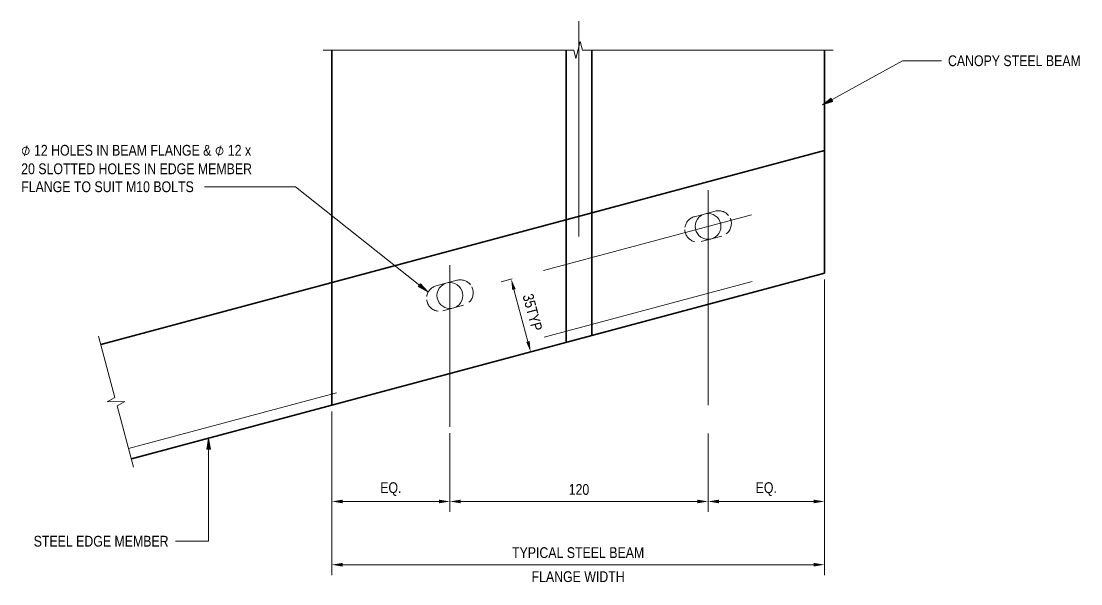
# Model space of a CAD drawing. Header units: metres. Extents: x -348 to -312, y -1188 to 3.
# Drawn here: x -316.5644 to -316.0719, y 2.1154 to 2.3768 of the extents above; entities that cross this region are included whole.
import ezdxf

# ---------------------------------------------------------------- set-up
doc = ezdxf.new("R2010")
doc.units = ezdxf.units.M
doc.linetypes.add('JacobsCenter', pattern=[0.015000000000000001, 0.009000000000000001, -0.0015, 0.003, -0.0015])
doc.linetypes.add('JacobsDash', pattern=[0.0045000000000000005, 0.003, -0.0015])
doc.layers.get('Defpoints').update_dxf_attribs({"color": 41})
for name, color, linetype, lineweight in [('A-ANNO-DIMS', 7, 'Continuous', 9), ('A-DETL', 7, 'Continuous', 13), ('A-DETL-GENF', 7, 'Continuous', 9), ('G-ANNO-TEXT', 7, 'Continuous', 9)]:
    doc.layers.add(name, color=color, linetype=linetype, lineweight=lineweight)
doc.styles.add('Arial Narrow_2', font='ARIALN.TTF', dxfattribs={"height": 0.005})
doc.styles.add('Segoe UI Symbol', font='seguisym.ttf', dxfattribs={"height": 0.005})
doc.dimstyles.new('Dimension_Standard_O__mm__1', dxfattribs={"dimscale": 0.3048, "dimtxt": 0.005117154868091298, "dimasz": 0.01640419947506562, "dimexe": 0.01574803149606299, "dimexo": 0.00984251968503937, "dimgap": 0.00984251968503937, "dimtad": 1, "dimdec": 0, "dimlfac": 1000, "dimzin": 0, "dimdsep": 46, "dimtxsty": 'Arial Narrow_2', "dimsah": 1, "dimcen": 0.09, "dimaunit": 1, "dimadec": 4, "dimazin": 0, "dimtfac": 1, "dimtdec": 4, "dimtix": 1, "dimtmove": 0, "dimatfit": 3, "dimfxl": 1, "dimtvp": 1, "dimtfill": 1, "dimtolj": 1, "dimtzin": 0, "dimlwd": 18, "dimlwe": 18, "dimarcsym": 2})

# ---------------------------------------------------------------- blocks, each defined once
blk = doc.blocks.new('CS_DET_BreakLine_ViewScale - CS_Std BreakLine-8430334-DRG-2873232 - DETAIL B')
at = {"layer": 'A-DETL-GENF'}
for p, q in [((-0.003999999999999937, 0), (0.1125002151534627, 0)), ((0.1125002151534627, 0), (0.1135002151534628, -0.004)), ((0.1135002151534628, -0.004), (0.1155002151534628, 0.004)), ((0.1155002151534628, 0.004), (0.1165002151534628, 0)), ((0.1165002151534628, 0), (0.233000430306925, 0))]:
    blk.add_line(p, q, dxfattribs=at)
blk = doc.blocks.new('CS_DET_BreakLine_ViewScale - CS_Std BreakLine-8430308-DRG-2873232 - DETAIL B')
at = {"layer": 'A-DETL-GENF'}
for p, q in [((-0.003999999999999971, 0), (0.02549999999999999, 0)), ((0.02549999999999999, 0), (0.02650000000000003, -0.004)), ((0.02650000000000003, -0.004), (0.02850000000000005, 0.004)), ((0.02850000000000005, 0.004), (0.02950000000000003, 0)), ((0.02950000000000003, 0), (0.05899999999999979, 0))]:
    blk.add_line(p, q, dxfattribs=at)
blk = doc.blocks.new('DIMBLOCK23-DRG-2873232 - DETAIL B')
at = {"layer": 'A-ANNO-DIMS', "color": 0, "lineweight": 18, "transparency": 16777216}
for p, q in [((-316.4200310225774, 2.195410988271099), (-316.4200310225774, 2.148865839637212)), ((-316.3651230519362, 2.185410988270326), (-316.3651230519362, 2.148865839637212)), ((-316.4150310225774, 2.153665839637211), (-316.3701230519362, 2.153665839637211))]:
    blk.add_line(p, q, dxfattribs=at)
at = {"layer": 'A-ANNO-DIMS', "color": 0, "transparency": 16777216}
for points in [[(-316.4150310225774, 2.154499172970545), (-316.4150310225774, 2.152832506303878), (-316.4200310225774, 2.153665839637211)], [(-316.3701230519362, 2.154499172970545), (-316.3701230519362, 2.152832506303878), (-316.3651230519362, 2.153665839637211)]]:
    blk.add_solid(points, dxfattribs=at)
at = {"layer": 'Defpoints', "color": 0, "transparency": 16777216}
for p in [(-316.4200310225774, 2.1984109882711), (-316.3651230519362, 2.188410988270326), (-316.3651230519362, 2.153665839637211)]:
    blk.add_point(p, dxfattribs=at)
at = {"layer": 'A-ANNO-DIMS', "color": 0, "lineweight": 18, "transparency": 16777216, "insert": (-316.3925770372568, 2.15940458452125), "char_height": 0.005, "width": 0.01189129321727882, "attachment_point": 5, "style": 'Arial Narrow_2', "bg_fill": 3, "box_fill_scale": 1.1, "bg_fill_color": 256, "bg_fill_true_color": 13158600, "bg_fill_transparency": 0}
blk.add_mtext('\\A1;EQ.', dxfattribs=at)
blk = doc.blocks.new('DIMBLOCK24-DRG-2873232 - DETAIL B')
at = {"layer": 'A-ANNO-DIMS', "color": 0, "lineweight": 18, "transparency": 16777216}
for p, q in [((-316.3651230519362, 2.185410988270326), (-316.3651230519362, 2.148865839637212)), ((-316.2451230519362, 2.185309651592225), (-316.2451230519362, 2.148865839637212)), ((-316.3601230519362, 2.153665839637211), (-316.2501230519362, 2.153665839637211))]:
    blk.add_line(p, q, dxfattribs=at)
at = {"layer": 'A-ANNO-DIMS', "color": 0, "transparency": 16777216}
for points in [[(-316.3601230519362, 2.154499172970545), (-316.3601230519362, 2.152832506303878), (-316.3651230519362, 2.153665839637211)], [(-316.2501230519362, 2.154499172970545), (-316.2501230519362, 2.152832506303878), (-316.2451230519362, 2.153665839637211)]]:
    blk.add_solid(points, dxfattribs=at)
at = {"layer": 'Defpoints', "color": 0, "transparency": 16777216}
for p in [(-316.3651230519362, 2.188410988270326), (-316.2451230519362, 2.188309651592225), (-316.2451230519362, 2.153665839637211)]:
    blk.add_point(p, dxfattribs=at)
at = {"layer": 'A-ANNO-DIMS', "color": 0, "lineweight": 18, "transparency": 16777216, "insert": (-316.3051230519362, 2.15921870457582), "char_height": 0.005, "width": 0.01140394513460346, "attachment_point": 5, "style": 'Arial Narrow_2', "bg_fill": 3, "box_fill_scale": 1.1, "bg_fill_color": 256, "bg_fill_true_color": 13158600, "bg_fill_transparency": 0}
blk.add_mtext('\\A1;120', dxfattribs=at)
blk = doc.blocks.new('DIMBLOCK25-DRG-2873232 - DETAIL B')
at = {"layer": 'A-ANNO-DIMS', "color": 0, "lineweight": 18, "transparency": 16777216}
for p, q in [((-316.1910305922709, 2.25673213790864), (-316.1910305922709, 2.148865839637212)), ((-316.2451230519362, 2.185309651592225), (-316.2451230519362, 2.148865839637212)), ((-316.2401230519362, 2.153665839637211), (-316.1960305922709, 2.153665839637211))]:
    blk.add_line(p, q, dxfattribs=at)
at = {"layer": 'A-ANNO-DIMS', "color": 0, "transparency": 16777216}
for points in [[(-316.2401230519362, 2.154499172970545), (-316.2401230519362, 2.152832506303878), (-316.2451230519362, 2.153665839637211)], [(-316.1960305922709, 2.154499172970545), (-316.1960305922709, 2.152832506303878), (-316.1910305922709, 2.153665839637211)]]:
    blk.add_solid(points, dxfattribs=at)
at = {"layer": 'Defpoints', "color": 0, "transparency": 16777216}
for p in [(-316.1910305922709, 2.25973213790864), (-316.2451230519362, 2.188309651592225), (-316.1910305922709, 2.153665839637211)]:
    blk.add_point(p, dxfattribs=at)
at = {"layer": 'A-ANNO-DIMS', "color": 0, "lineweight": 18, "transparency": 16777216, "insert": (-316.2180768221035, 2.15940458452125), "char_height": 0.005, "width": 0.01189129321727882, "attachment_point": 5, "style": 'Arial Narrow_2', "bg_fill": 3, "box_fill_scale": 1.1, "bg_fill_color": 256, "bg_fill_true_color": 13158600, "bg_fill_transparency": 0}
blk.add_mtext('\\A1;EQ.', dxfattribs=at)
blk = doc.blocks.new('DIMBLOCK26-DRG-2873232 - DETAIL B')
at = {"layer": 'A-ANNO-DIMS', "color": 0, "lineweight": 18, "transparency": 16777216}
for p, q in [((-316.1910305922709, 2.25673213790864), (-316.1910305922709, 2.119483090651463)), ((-316.4200310225774, 2.195410988271099), (-316.4200310225774, 2.119483090651463)), ((-316.4150310225774, 2.124283090651462), (-316.1960305922709, 2.124283090651462))]:
    blk.add_line(p, q, dxfattribs=at)
at = {"layer": 'A-ANNO-DIMS', "color": 0, "transparency": 16777216}
for points in [[(-316.4150310225774, 2.125116423984796), (-316.4150310225774, 2.123449757318129), (-316.4200310225774, 2.124283090651462)], [(-316.1960305922709, 2.125116423984796), (-316.1960305922709, 2.123449757318129), (-316.1910305922709, 2.124283090651462)]]:
    blk.add_solid(points, dxfattribs=at)
at = {"layer": 'Defpoints', "color": 0, "transparency": 16777216}
for p in [(-316.1910305922709, 2.25973213790864), (-316.4200310225774, 2.1984109882711), (-316.1910305922709, 2.124283090651462)]:
    blk.add_point(p, dxfattribs=at)
at = {"layer": 'A-ANNO-DIMS', "color": 0, "lineweight": 18, "transparency": 16777216, "char_height": 0.005, "width": 0.07378449971704976, "attachment_point": 5, "style": 'Arial Narrow_2', "bg_fill": 3, "box_fill_scale": 1.1, "bg_fill_color": 256, "bg_fill_true_color": 13158600, "bg_fill_transparency": 0}
for s, insert in [('\\A1;TYPICAL STEEL BEAM', (-316.3055308074241, 2.129870062002076)), ('\\A1;FLANGE WIDTH', (-316.3055308074241, 2.118696119300849))]:
    blk.add_mtext(s, dxfattribs=dict(at, insert=insert))
blk = doc.blocks.new('DIMBLOCK27-DRG-2873232 - DETAIL B')
at = {"layer": 'A-ANNO-DIMS', "color": 0, "lineweight": 18, "transparency": 16777216}
for p, q in [((-316.3361113679279, 2.257115889754786), (-316.3412653191556, 2.255735777874492)), ((-316.3353353549097, 2.252147529828235), (-316.3288687486399, 2.227998347578051)), ((-316.3270581191504, 2.223307034604517), (-316.332212070378, 2.221926922724236))]:
    blk.add_line(p, q, dxfattribs=at)
at = {"layer": 'A-ANNO-DIMS', "color": 0, "transparency": 16777216}
for points in [[(-316.334530382168, 2.252363083370568), (-316.3361403276513, 2.251931976285917), (-316.3366286761636, 2.256977366278264)], [(-316.3280637758983, 2.228213901120384), (-316.3296737213816, 2.227782794035733), (-316.327575427386, 2.223168511128009)]]:
    blk.add_solid(points, dxfattribs=at)
at = {"layer": 'Defpoints', "color": 0, "transparency": 16777216}
for p in [(-316.3332134660579, 2.257891882507153), (-316.327575427386, 2.223168511128009), (-316.3241602172804, 2.224083027356883)]:
    blk.add_point(p, dxfattribs=at)
at = {"layer": 'A-ANNO-DIMS', "color": 0, "lineweight": 18, "transparency": 16777216, "insert": (-316.3267381658783, 2.241509266352267), "char_height": 0.005, "width": 0.022905359885742, "attachment_point": 5, "rotation": 284.99081826962083, "style": 'Arial Narrow_2', "bg_fill": 3, "box_fill_scale": 1.1, "bg_fill_color": 256, "bg_fill_true_color": 13158600, "bg_fill_transparency": 0}
blk.add_mtext('\\A1;35TYP', dxfattribs=at)

msp = doc.modelspace()

# ---------------------------------------------------------------- hatches: boundary and pattern name
at = {"layer": 'G-ANNO-TEXT'}
for points in [[(-316.1919337733326, 2.337896236494953), (-316.1871311880201, 2.339543189566435), (-316.1879841104792, 2.341086447059907)], [(-316.3754217234775, 2.251062918620093), (-316.3787872272471, 2.254864321582213), (-316.3798844189209, 2.253483998850613)], [(-316.4772699912081, 2.182955704463525), (-316.4781516261116, 2.177955704463526), (-316.4763883563045, 2.177955704463526)]]:
    msp.add_hatch(color=256, dxfattribs=at).paths.add_polyline_path(points)

# ---------------------------------------------------------------- linework, layer by layer
at = {"layer": 'A-DETL', "linetype": 'JacobsCenter', "lineweight": 9}
for p, q in [((-316.3051230519362, 2.376819137174882), (-316.3051230519362, 2.201819137174882)), ((-316.2451230519362, 2.298361576410076), (-316.2451230519362, 2.188309651592225)), ((-316.2249688975349, 2.286877336267951), (-316.3891833368361, 2.242904413633898)), ((-316.3651230519362, 2.263410988270326), (-316.3651230519362, 2.188410988270326))]:
    msp.add_line(p, q, dxfattribs=at)
at = {"layer": 'A-DETL', "lineweight": 35}
for p, q in [((-316.4200310225775, 2.363410988271172), (-316.4200310225774, 2.1984109882711)), ((-316.311123053468, 2.227574085744514), (-316.311123053468, 2.363410988271172)), ((-316.2991230504045, 2.23078741587895), (-316.2991230504045, 2.363410988271172)), ((-316.1910305922709, 2.363410988271171), (-316.1910305922709, 2.25973213790864)), ((-316.5273841693993, 2.226601982924058), (-316.1910305922709, 2.316669883698758)), ((-316.5131576356059, 2.173473781973658), (-316.1910305922709, 2.25973213790864))]:
    msp.add_line(p, q, dxfattribs=at)
at = {"layer": 'A-DETL', "linetype": 'JacobsDash', "lineweight": 9}
for p, q in [((-316.2418452009908, 2.288569633333275), (-316.2515048738909, 2.285982990825421)), ((-316.2484009028814, 2.274391383345292), (-316.2387412299814, 2.276978025853145)), ((-316.371504873891, 2.253849697684593), (-316.3618452009909, 2.256436340192446)), ((-316.3587412299815, 2.244844732712316), (-316.3684009028815, 2.242258090204462))]:
    msp.add_line(p, q, dxfattribs=at)
at = {"layer": 'A-DETL', "linetype": 'JacobsDash', "lineweight": 18}
msp.add_line((-316.5144509568598, 2.178303618423694), (-316.1910305922709, 2.264908296616833), dxfattribs=at)
at = {"layer": 'A-DETL', "color": 1, "lineweight": 9, "true_color": 0xff0000}
for p, q in [((-316.4200310225774, 2.1984109882711), (-316.4200310225775, 2.253410988269557)), ((-316.1910305922709, 2.198410988270826), (-316.1910305922709, 2.253410988270323))]:
    msp.add_line(p, q, dxfattribs=at)
at = {"layer": 'A-DETL', "lineweight": 9}
for centre in [(-316.2451230519361, 2.2814805083393), (-316.3651230519362, 2.24934721519847)]:
    msp.add_circle(centre, 0.006000000000005725, dxfattribs=at)
at = {"layer": 'A-DETL', "linetype": 'JacobsDash', "lineweight": 9}
for centre, radius, start, end in [((-316.2499528883861, 2.280187187085357), 0.006000000000020427, 104.9908182698307, 171.1862474501597), ((-316.2402932154861, 2.28277382959321), 0.006000000000005725, 38.74017267032129, 104.9908182693411), ((-316.2402932154861, 2.28277382959321), 0.006000000000048599, 306.5809836512853, 23.61901184098918), ((-316.2499528883861, 2.280187187085357), 0.006000000000021547, 183.4647080140692, 257.6290946726081), ((-316.3602932154862, 2.25064053645238), 0.006000000000005725, 38.79538908864946, 104.9908182693413), ((-316.3699528883863, 2.248053893944527), 0.006000000000020427, 104.9908182698303, 171.2414638683014), ((-316.3602932154862, 2.25064053645238), 0.006000000000059514, 312.3525418659693, 26.51692852479006), ((-316.3699528883863, 2.248053893944527), 0.006000000000017212, 186.3626246978617, 263.400652887534)]:
    msp.add_arc(centre, radius, start, end, dxfattribs=at)
at = {"layer": 'G-ANNO-TEXT'}
for p, q in [((-316.1919337733326, 2.337896236494953), (-316.1547484392956, 2.358447704210021)), ((-316.1547484392956, 2.358447704210021), (-316.1366186293832, 2.358447704210021)), ((-316.1879841104792, 2.341086447059907), (-316.1919337733326, 2.337896236494953)), ((-316.1919337733326, 2.337896236494953), (-316.1871311880201, 2.339543189566435)), ((-316.1871311880201, 2.339543189566435), (-316.1879841104792, 2.341086447059907)), ((-316.4532664199494, 2.299903656037866), (-316.4792320229619, 2.299903656037866)), ((-316.4368658464066, 2.299903656037866), (-316.4532664199494, 2.299903656037866)), ((-316.4772699912081, 2.182955704463525), (-316.4781516261116, 2.177955704463526)), ((-316.4763883563045, 2.177955704463526), (-316.4772699912081, 2.182955704463525)), ((-316.4772699912081, 2.182955704463525), (-316.4772699912081, 2.13520561276925)), ((-316.4781516261116, 2.177955704463526), (-316.4763883563045, 2.177955704463526)), ((-316.4901371964809, 2.13520561276925), (-316.4927406345381, 2.13520561276925)), ((-316.4772699912081, 2.13520561276925), (-316.4901371964809, 2.13520561276925))]:
    msp.add_line(p, q, dxfattribs=at)

# ---------------------------------------------------------------- block references
at = {"layer": 'A-DETL-GENF'}
msp.add_blockref('CS_DET_BreakLine_ViewScale - CS_Std BreakLine-8430334-DRG-2873232 - DETAIL B', (-316.4200310225777, 2.363410988271172), dxfattribs=at)
at = {"layer": 'A-DETL-GENF', "rotation": 104.9908182696157}
msp.add_blockref('CS_DET_BreakLine_ViewScale - CS_Std BreakLine-8430308-DRG-2873232 - DETAIL B', (-316.5131576356059, 2.173473781973658), dxfattribs=at)

# ---------------------------------------------------------------- texts
at = {"layer": 'G-ANNO-TEXT', "char_height": 0.005, "attachment_point": 1, "bg_fill": 3, "box_fill_scale": 1, "bg_fill_color": 256, "bg_fill_true_color": 13158600, "bg_fill_transparency": 0}
for s, insert, style in [('CANOPY STEEL BEAM', (-316.1336186293832, 2.360947704210022), 'Arial Narrow_2'), ('\\fSegoe UI Symbol|b0|i0|c254|p34|;⌀', (-316.5643851479618, 2.319336989371199), 'Segoe UI Symbol'), ('STEEL EDGE MEMBER', (-316.5585791762047, 2.13770561276925), 'Arial Narrow_2')]:
    msp.add_mtext(s, dxfattribs=dict(at, insert=insert, style=style))

# ---------------------------------------------------------------- next in the draw order: texts
at = {"layer": 'G-ANNO-TEXT', "char_height": 0.005, "attachment_point": 1, "style": 'Arial Narrow_2', "bg_fill": 3, "box_fill_scale": 1, "bg_fill_color": 256, "bg_fill_true_color": 13158600, "bg_fill_transparency": 0}
for s, insert in [('12 HOLES IN BEAM FLANGE & ', (-316.5584320229619, 2.319336989371199)), ('20 SLOTTED HOLES IN EDGE MEMBER ', (-316.5643851479618, 2.310738031037866)), ('FLANGE TO SUIT M10 BOLTS ', (-316.5643851479618, 2.302403656037866))]:
    msp.add_mtext(s, dxfattribs=dict(at, insert=insert))

# ---------------------------------------------------------------- next in the draw order: dimensions: what is measured, and where the dimension line sits
at = {"layer": 'A-ANNO-DIMS', "lineweight": 18}
dim = msp.add_linear_dim(base=(-316.3651230519362, 2.153665839637211), p1=(-316.4200310225774, 2.1984109882711), p2=(-316.3651230519362, 2.188410988270326), text='EQ.', dimstyle='Dimension_Standard_O__mm__1', override={"dimpost": '<>', "dimfxl": 0.0558111569486634}, dxfattribs=at)
dim.commit()
dim.dimension.update_dxf_attribs({"geometry": 'DIMBLOCK23-DRG-2873232 - DETAIL B', "text_midpoint": (-316.3925770372568, 2.15940458452125)})

# ---------------------------------------------------------------- next in the draw order: texts
at = {"layer": 'G-ANNO-TEXT', "insert": (-316.4742945229619, 2.319336989371199), "char_height": 0.005, "attachment_point": 1, "style": 'Segoe UI Symbol', "bg_fill": 3, "box_fill_scale": 1, "bg_fill_color": 256, "bg_fill_true_color": 13158600, "bg_fill_transparency": 0}
msp.add_mtext('\\fSegoe UI Symbol|b0|i0|c254|p34|;⌀', dxfattribs=at)

# ---------------------------------------------------------------- next in the draw order: dimensions: what is measured, and where the dimension line sits
at = {"layer": 'A-ANNO-DIMS', "lineweight": 18}
dim = msp.add_linear_dim(base=(-316.2451230519362, 2.153665839637211), p1=(-316.3651230519362, 2.188410988270326), p2=(-316.2451230519362, 2.188309651592225), dimstyle='Dimension_Standard_O__mm__1', override={"dimpost": '<>', "dimfxl": 0.1200000427880066}, dxfattribs=at)
dim.commit()
dim.dimension.update_dxf_attribs({"geometry": 'DIMBLOCK24-DRG-2873232 - DETAIL B', "text_midpoint": (-316.3051230519362, 2.15921870457582)})

# ---------------------------------------------------------------- next in the draw order: texts
at = {"layer": 'G-ANNO-TEXT', "insert": (-316.4683413979619, 2.319336989371199), "char_height": 0.005, "attachment_point": 1, "style": 'Arial Narrow_2', "bg_fill": 3, "box_fill_scale": 1, "bg_fill_color": 256, "bg_fill_true_color": 13158600, "bg_fill_transparency": 0}
msp.add_mtext('12 x ', dxfattribs=at)

# ---------------------------------------------------------------- next in the draw order: dimensions: what is measured, and where the dimension line sits
at = {"layer": 'A-ANNO-DIMS', "lineweight": 18}
dim = msp.add_linear_dim(base=(-316.1910305922709, 2.153665839637211), p1=(-316.2451230519362, 2.188309651592225), p2=(-316.1910305922709, 2.25973213790864), text='EQ.', dimstyle='Dimension_Standard_O__mm__1', override={"dimpost": '<>', "dimfxl": 0.08959445152612161}, dxfattribs=at)
dim.commit()
dim.dimension.update_dxf_attribs({"geometry": 'DIMBLOCK25-DRG-2873232 - DETAIL B', "text_midpoint": (-316.2180768221035, 2.15940458452125)})

# ---------------------------------------------------------------- next in the draw order: dimensions: what is measured, and where the dimension line sits
dim = msp.add_linear_dim(base=(-316.1910305922709, 2.124283090651462), p1=(-316.4200310225774, 2.1984109882711), p2=(-316.1910305922709, 2.25973213790864), text='TYPICAL STEEL BEAM\\XFLANGE WIDTH', dimstyle='Dimension_Standard_O__mm__1', override={"dimpost": '<>', "dimfxl": 0.2370685143021967}, dxfattribs=at)
dim.commit()
dim.dimension.update_dxf_attribs({"geometry": 'DIMBLOCK26-DRG-2873232 - DETAIL B', "text_midpoint": (-316.3055308074241, 2.124283090651462)})

# ---------------------------------------------------------------- next in the draw order: linework, layer by layer
at = {"layer": 'G-ANNO-TEXT'}
for p, q in [((-316.3754217234775, 2.251062918620093), (-316.4368658464066, 2.299903656037866)), ((-316.3787872272471, 2.254864321582213), (-316.3798844189209, 2.253483998850613)), ((-316.3798844189209, 2.253483998850613), (-316.3754217234775, 2.251062918620093)), ((-316.3754217234775, 2.251062918620093), (-316.3787872272471, 2.254864321582213))]:
    msp.add_line(p, q, dxfattribs=at)

# ---------------------------------------------------------------- next in the draw order: dimensions: what is measured, and where the dimension line sits
at = {"layer": 'A-ANNO-DIMS', "lineweight": 18}
dim = msp.add_linear_dim(base=(-316.327575427386, 2.223168511128009), p1=(-316.3332134660579, 2.257891882507145), p2=(-316.3241602172804, 2.224083027356886), angle=284.9908182696208, dimstyle='Dimension_Standard_O__mm__1', override={"dimpost": '<>TYP', "dimfxl": 0.03499999999999014}, dxfattribs=at)
dim.commit()
dim.dimension.update_dxf_attribs({"geometry": 'DIMBLOCK27-DRG-2873232 - DETAIL B', "text_midpoint": (-316.3267381658783, 2.241509266352267)})

doc.saveas('drawing.dxf')
